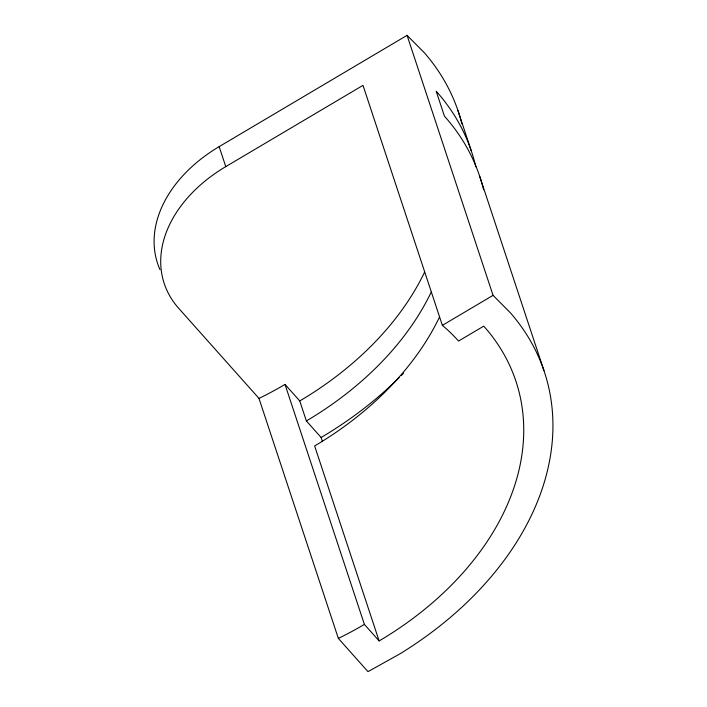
<?xml version="1.0" encoding="UTF-8"?>
<svg xmlns="http://www.w3.org/2000/svg" width="707" height="707" viewBox="0 0 707 707"><rect width="100%" height="100%" fill="white"/><g stroke="black" fill="none" stroke-linecap="round" stroke-linejoin="round"><path stroke-width="1.06" d="M322.498 441.654L321.119 437.483L327.155 433.868A329.418 234.15 -18.3 0 0 399.084 377.653M159.968 269.623A134.763 95.79 -18.3 0 1 219.161 146.632L407.064 35.35L424.527 52.954A329.418 234.15 -18.3 0 1 461.839 123.743M225.772 166.631L363 85.361L442.37 325.353L445.048 327.633A269.526 191.579 -18.3 0 1 458.551 341.057L483.729 326.148L486.593 329.391A299.468 212.86 -18.3 0 1 382.125 639.163L379.12 640.922L364.388 624.396L285.018 384.405A269.526 191.579 -18.3 0 1 263.084 396.388L258.974 398.395L178.694 308.296A134.763 95.79 -18.3 0 1 225.772 166.631L219.161 146.632M442.37 325.353L493.053 295.34L510.507 312.945A329.418 234.15 -18.3 0 1 399.915 653.86L367.985 671.65L338.344 638.386L258.974 398.395M321.119 437.483L306.37 420.93L299.75 400.931L302.755 399.172A299.468 212.86 -18.3 0 0 424.607 272.107M306.37 420.93L309.366 419.171A299.468 212.86 -18.3 0 0 431.226 292.106M338.344 638.386L342.453 636.38A269.526 191.579 -18.3 0 0 364.388 624.396M285.018 384.405L299.75 400.931M457.968 110.637L471.198 150.635M479.47 175.636L543.957 370.627M407.064 35.35L493.053 295.34M379.12 640.922L314.633 445.931L317.637 444.164A299.468 212.86 -18.3 0 0 439.489 317.107M481.971 183.661A329.418 234.15 -18.3 0 1 483.588 189.759M481.679 182.653A329.418 234.15 -18.3 0 0 446.02 117.954L444.456 116.222L436.184 91.221L437.748 92.953A329.418 234.15 -18.3 0 1 475.811 166.808M403.503 373.172A329.418 234.15 -18.3 0 1 401.302 375.417"/></g></svg>
